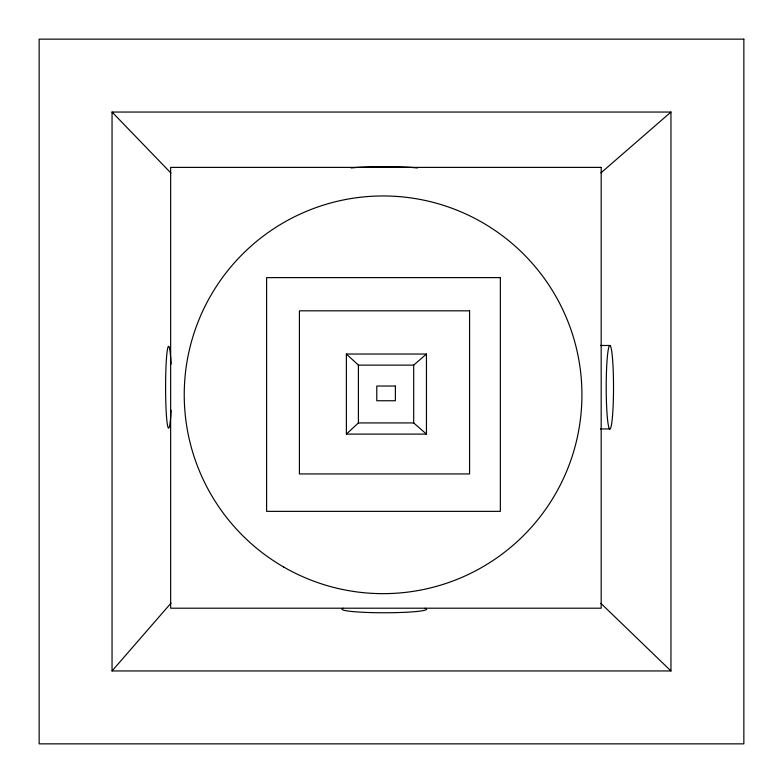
<?xml version="1.0" encoding="UTF-8"?>
<svg xmlns="http://www.w3.org/2000/svg" width="783" height="783" viewBox="0 0 783 783"><rect width="100%" height="100%" fill="white"/><g stroke="black" fill="none" stroke-linecap="round" stroke-linejoin="round"><path stroke-width="1.17" d="M112.047 670.953L112.047 112.047L670.953 112.047L670.953 670.953L112.047 670.953L171.056 603.076M346.38 434.105L358.399 422.928L413.688 422.928L426.451 434.105L426.451 354.033L346.38 354.033L346.38 434.105L426.451 434.105M600.952 172.886L670.953 112.047M346.38 354.033L358.399 365.123L413.688 365.123L426.451 354.033M600.444 345.479L609.869 345.479M600.444 428.947L609.869 428.947M600.874 603.331L670.953 670.953M112.047 112.047L170.997 173.121M413.688 365.123L413.688 422.928M358.399 365.123L358.399 422.928M425.198 608.264A42.341 3.582 0 0 1 384.306 612.766A42.341 3.582 0 0 1 343.404 608.264M171.086 410.243A40.892 3.005 -90 0 1 166.613 417.877A40.892 3.005 -90 0 1 166.613 356.549A40.892 3.005 -90 0 1 171.086 364.183M351.146 167.983A39.316 2.995 0 0 1 417.466 167.983M743.85 39.15L39.15 39.15L39.15 743.85L743.85 743.85L743.85 39.15M601.178 167.386L170.645 167.386L170.645 608.205L601.178 608.205L601.178 167.386M500.347 277.622L266.611 277.622L266.611 511.358L500.347 511.358L500.347 277.622M469.575 310.822L299.419 310.822L299.419 473.94L469.575 473.94L469.575 310.822M395.376 386.039L376.789 386.039L376.789 400.749L395.376 400.749L395.376 386.039M612.453 416.722A41.734 3.651 -90 0 0 610.809 346.898A41.734 3.651 -90 0 0 606.336 398.018A41.734 3.651 -90 0 0 612.453 416.722M283.661 567.009A198.843 198.843 0 0 0 581.926 394.798A198.843 198.843 0 0 0 283.661 222.597A198.843 198.843 0 0 0 283.661 567.009"/></g></svg>
